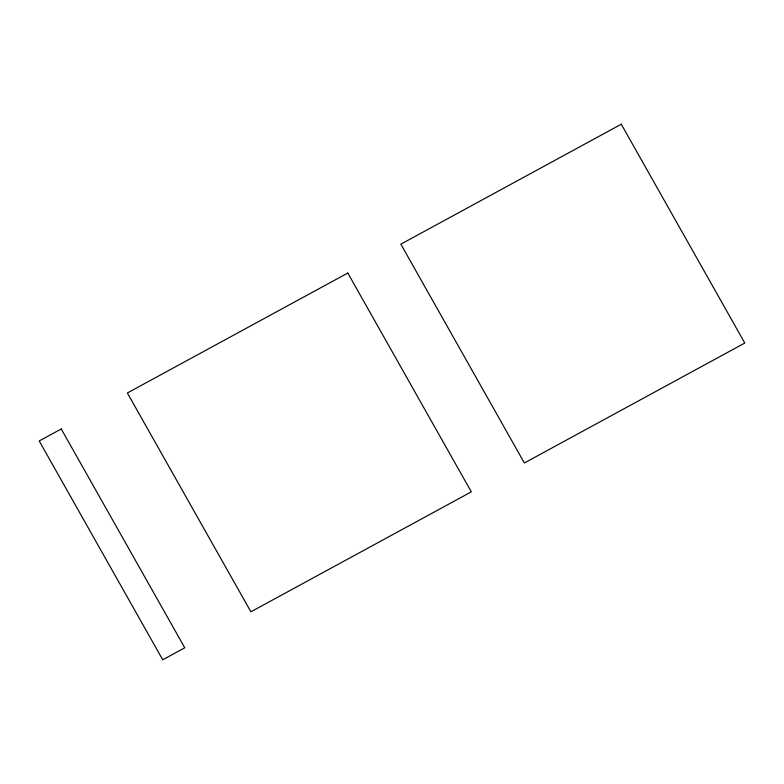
<?xml version="1.0" encoding="UTF-8"?>
<svg xmlns="http://www.w3.org/2000/svg" width="784" height="784" viewBox="0 0 784 784"><rect width="100%" height="100%" fill="white"/><g stroke="black" fill="none" stroke-linecap="round" stroke-linejoin="round"><path stroke-width="1.18" d="M61.24 428.966L39.2 440.961L162.729 659.785L184.769 647.79L61.24 428.966M347.802 273.038L127.371 392.98L250.9 611.804L471.321 491.852L347.802 273.038M621.271 124.215L400.849 244.167L524.369 462.981L744.8 343.039L621.271 124.215"/></g></svg>
